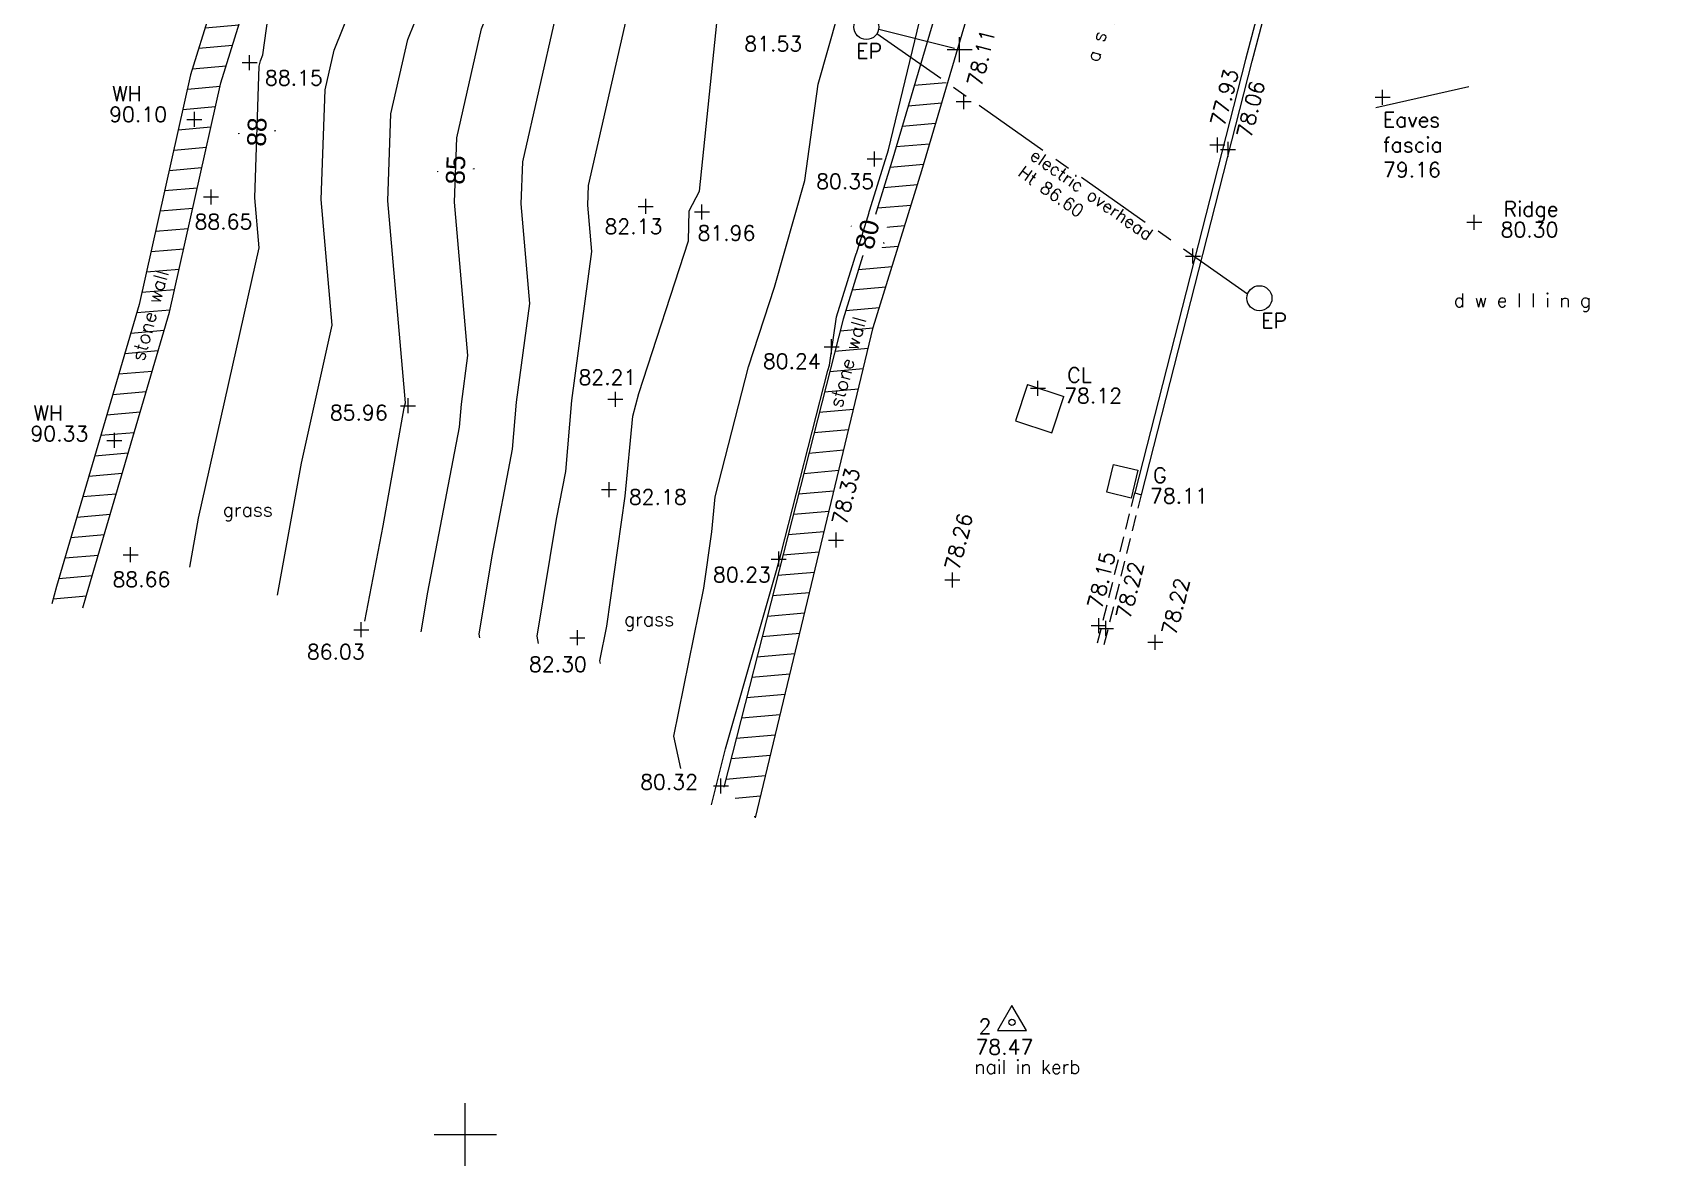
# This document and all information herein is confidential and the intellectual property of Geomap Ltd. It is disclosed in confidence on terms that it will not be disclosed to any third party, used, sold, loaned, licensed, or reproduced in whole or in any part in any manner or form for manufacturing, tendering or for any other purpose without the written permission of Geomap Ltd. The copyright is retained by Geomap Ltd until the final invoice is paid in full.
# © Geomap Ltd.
# Model space of a CAD drawing. Header units: metres. Extents: x 384624 to 384794, y 199250 to 199326.
# Drawn here: x 384668.07 to 384693.93, y 199249.5 to 199267.63 of the extents above; entities that cross this region are included whole.
import ezdxf

# ---------------------------------------------------------------- set-up
doc = ezdxf.new("R2010")
doc.units = ezdxf.units.M
doc.header["$PDMODE"] = 2
doc.header["$PDSIZE"] = 0.12
doc.linetypes.add('CENTER', pattern=[2, 1.25, -0.25, 0.25, -0.25])
doc.linetypes.add('DASHED2', pattern=[0.375, 0.25, -0.125])
for name, color, linetype in [('C-LABELS', 7, 'Continuous'), ('C-SURVEY-Points_Cover_Level_Label', 7, 'Continuous'), ('C-SURVEY-Points_Cover_Level_Marker', 7, 'Continuous'), ('C-SURVEY-Points_Eaves_Label', 7, 'Continuous'), ('C-SURVEY-Points_Eaves_Marker', 7, 'Continuous'), ('C-SURVEY-Points_Electric Pole', 1, 'Continuous'), ('C-SURVEY-Points_Electric Pole_Label', 7, 'Continuous'), ('C-SURVEY-Points_Gully', 6, 'Continuous'), ('C-SURVEY-Points_Gully_Label', 7, 'Continuous'), ('C-SURVEY-Points_Head_Height_Marker', 7, 'Continuous'), ('C-SURVEY-Points_Ridge_Label', 7, 'Continuous'), ('C-SURVEY-Points_Ridge_Marker', 7, 'Continuous'), ('C-SURVEY-Points_Spot Height', 7, 'Continuous'), ('C-SURVEY-Points_Spot Height_Label', 7, 'Continuous'), ('C-SURVEY-Points_Stay_Marker', 7, 'Continuous'), ('C-SURVEY-Points_Survey Station', 1, 'Continuous'), ('C-SURVEY-Points_Survey Station_Label', 1, 'Continuous'), ('C-SURVEY-Points_Wall_Height_Label', 7, 'Continuous'), ('C-SURVEY-Points_Wall_Height_Marker', 7, 'Continuous'), ('TEXT', 7, 'Continuous'), ('wall hatch', 9, 'Continuous')]:
    doc.layers.add(name, color=color, linetype=linetype)
for name, color, linetype, lineweight in [('C-SURFACES_Major Contour', 130, 'Continuous', 0), ('C-SURFACES_Minor Contour', 40, 'Continuous', 0), ('C-SURVEY-Figures_Buidlings', 4, 'Continuous', 18), ('C-SURVEY-Figures_Dropped Kerb', 7, 'DASHED2', 18), ('C-SURVEY-Figures_Inspection Cover', 1, 'Continuous', 18), ('C-SURVEY-Figures_Kerb', 7, 'Continuous', 18), ('C-SURVEY-Figures_Overhead Wires', 7, 'CENTER', 18), ('C-SURVEY-Figures_Walls', 4, 'Continuous', 18), ('GRID', 5, 'Continuous', 18)]:
    doc.layers.add(name, color=color, linetype=linetype, lineweight=lineweight)
doc.styles.add('Civil 3D Standard Text', font='arial.ttf', dxfattribs={"height": 2.5})
doc.styles.add('Geomap', font='romans.shx', dxfattribs={"height": 0.24})

# ---------------------------------------------------------------- blocks, each defined once
blk = doc.blocks.new('Geomap - Gully-flat-4-flat-1')
at = {"layer": 'C-SURVEY-Points_Gully'}
blk.add_lwpolyline([(-0.229, 0.2), (0.229, 0.2), (0.229, -0.2), (-0.229, -0.2)], close=True, dxfattribs=at)
blk = doc.blocks.new('Geomap - EP-flat-2-flat-1')
at = {"layer": 'C-SURVEY-Points_Electric Pole'}
blk.add_circle((0, 0), 0.2, dxfattribs=at)
blk = doc.blocks.new('Geomap - EP-flat-1-flat-1')
at = {"layer": 'C-SURVEY-Points_Electric Pole'}
blk.add_circle((0, 0), 0.2, dxfattribs=at)
blk = doc.blocks.new('*U66')
at = {"layer": 'C-LABELS', "color": 7, "linetype": 'Continuous', "lineweight": -3}
blk.add_line((384671.369, 199266.013, 88), (384671.967, 199266.065, 88), dxfattribs=at)
at = {"layer": 'C-LABELS', "color": 7, "linetype": 'Continuous', "lineweight": -3, "insert": (384671.668, 199266.039, 88), "char_height": 0.3, "width": 0.43507, "attachment_point": 5, "rotation": 88.0275, "style": 'Civil 3D Standard Text', "bg_fill": 3, "box_fill_scale": 1.416667, "bg_fill_color": 256, "bg_fill_true_color": 13158600, "bg_fill_transparency": 0}
blk.add_mtext('88', dxfattribs=at)
blk = doc.blocks.new('*U67')
at = {"layer": 'C-LABELS', "color": 7, "linetype": 'Continuous', "lineweight": -3}
blk.add_line((384674.548, 199265.405, 85), (384675.146, 199265.457, 85), dxfattribs=at)
at = {"layer": 'C-LABELS', "color": 7, "linetype": 'Continuous', "lineweight": -3, "insert": (384674.847, 199265.431, 85), "char_height": 0.3, "width": 0.43673, "attachment_point": 5, "rotation": 88.0275, "style": 'Civil 3D Standard Text', "bg_fill": 3, "box_fill_scale": 1.416667, "bg_fill_color": 256, "bg_fill_true_color": 13158600, "bg_fill_transparency": 0}
blk.add_mtext('85', dxfattribs=at)
blk = doc.blocks.new('*U68')
at = {"layer": 'C-LABELS', "color": 7, "linetype": 'Continuous', "lineweight": -3}
blk.add_line((384681.167, 199264.538, 80), (384681.7, 199264.262, 80), dxfattribs=at)
at = {"layer": 'C-LABELS', "color": 7, "linetype": 'Continuous', "lineweight": -3, "insert": (384681.433, 199264.4, 80), "char_height": 0.3, "width": 0.43342, "attachment_point": 5, "rotation": 76.1289, "style": 'Civil 3D Standard Text', "bg_fill": 3, "box_fill_scale": 1.416667, "bg_fill_color": 256, "bg_fill_true_color": 13158600, "bg_fill_transparency": 0}
blk.add_mtext('80', dxfattribs=at)
blk = doc.blocks.new('*U70')
at = {"layer": 'GRID'}
for p, q in [((0, -0.5), (0, 0.5)), ((-0.5, 0), (0.5, 0))]:
    blk.add_line(p, q, dxfattribs=at)
blk = doc.blocks.new('*U71')
at = {"layer": 'GRID', "color": 0, "linetype": 'ByBlock', "lineweight": -2, "transparency": 16777216}
blk.add_blockref('*U70', (50, 0), dxfattribs=at)
blk = doc.blocks.new('Geomap - Station Marker')
at = {"layer": 'C-SURVEY-Points_Survey Station'}
blk.add_lwpolyline([(0.075, -0.0433), (0, 0.0866), (-0.075, -0.0433)], close=True, dxfattribs=at)
blk.add_circle((0, 0), 0.0161, dxfattribs=at)

msp = doc.modelspace()

# ---------------------------------------------------------------- hatches: boundary and pattern name
at = {"layer": 'wall hatch'}
h = msp.add_hatch(dxfattribs=at)
h.set_pattern_fill('ANSI31', color=256, scale=0.1, angle=140)
h.paths.add_polyline_path([(384670.268, 199263.154), (384671.09, 199266.825), (384671.712, 199268.837), (384671.718, 199268.851), (384671.235, 199268.985), (384670.606, 199266.954), (384669.784, 199263.279), (384668.463, 199258.769), (384668.386, 199258.492), (384668.881, 199258.424), (384668.942, 199258.626)])
h.paths.add_polyline_path([(384669.897, 199262.29), (384670.361, 199263.972), (384670.043, 199264.06), (384669.579, 199262.378)], flags=24)
h = msp.add_hatch(dxfattribs=at)
h.set_pattern_fill('ANSI31', color=256, scale=0.1, angle=140)
h.paths.add_polyline_path([(384681.524, 199262.909), (384682.301, 199265.424), (384682.712, 199266.818), (384682.281, 199267.121), (384681.822, 199265.569), (384681.042, 199263.042), (384679.134, 199255.555), (384679.64, 199255.068)])
h.paths.add_polyline_path([(384681.662, 199264.028), (384681.81, 199264.626), (384681.21, 199264.774), (384681.062, 199264.176)], flags=24)
h.paths.add_polyline_path([(384681.059, 199261.543), (384681.523, 199263.225), (384681.205, 199263.312), (384680.741, 199261.631)], flags=24)

# ---------------------------------------------------------------- linework, layer by layer
at = {"layer": 'C-SURFACES_Minor Contour', "color": 40, "linetype": 'Continuous', "lineweight": -3}
for points, elevation in [([(384676.173, 199257.853), (384676.148, 199257.97), (384676.46, 199259.842), (384676.606, 199260.607), (384676.705, 199261.742), (384677.025, 199264.127), (384676.961, 199264.869), (384676.971, 199265.181), (384677.622, 199268.037), (384677.905, 199268.74), (384677.843, 199269.483), (384677.762, 199270.559), (384677.622, 199271.449), (384677.28, 199272.032), (384677.283, 199272.207), (384677.234, 199274.465), (384677.259, 199274.802), (384677.264, 199274.82)], 83), ([(384677.163, 199257.533), (384677.153, 199257.578), (384677.265, 199258.131), (384677.556, 199260.212), (384677.681, 199261.49), (384677.774, 199261.855), (384678.571, 199264.295), (384678.58, 199264.78), (384678.745, 199265.09), (384679.045, 199267.988), (384678.847, 199268.514), (384678.868, 199268.788)], 82)]:
    msp.add_lwpolyline(points, dxfattribs=dict(at, elevation=elevation))
at = {"layer": 'C-SURVEY-Figures_Buidlings', "color": 4, "linetype": 'Continuous', "lineweight": 18}
msp.add_polyline3d([(384691.055, 199266.764, 0), (384689.563, 199266.427, 0)], dxfattribs=at)
at = {"layer": 'C-SURVEY-Figures_Dropped Kerb', "color": 7, "linetype": 'DASHED2', "lineweight": 18}
for p, q in [((384685.115, 199257.865), (384685.71, 199260.264)), ((384685.222, 199257.838), (384685.816, 199260.236))]:
    msp.add_line(p, q, dxfattribs=at)
at = {"layer": 'C-SURVEY-Figures_Inspection Cover', "color": 1, "linetype": 'Continuous', "lineweight": 18}
msp.add_line((384683.991, 199262), (384683.8, 199261.418), dxfattribs=at)
at = {"layer": 'C-SURVEY-Figures_Inspection Cover'}
for p, q in [((384683.991, 199262), (384684.573, 199261.809)), ((384684.383, 199261.227), (384684.573, 199261.809)), ((384683.8, 199261.418), (384684.383, 199261.227))]:
    msp.add_line(p, q, dxfattribs=at)
at = {"layer": 'C-SURVEY-Figures_Kerb', "color": 7, "linetype": 'Continuous', "lineweight": 18}
msp.add_lwpolyline([(384693.828, 199285.034), (384691.938, 199280.575), (384690.704, 199277.61), (384689.97, 199275.715), (384689.37, 199273.984), (384688.573, 199271.337), (384687.48, 199267.199), (384685.71, 199260.264), (384685.816, 199260.236), (384687.586, 199267.172), (384688.678, 199271.307), (384689.475, 199273.95), (384690.073, 199275.677), (384690.806, 199277.569), (384692.04, 199280.532), (384693.929, 199284.991)], close=True, dxfattribs=at)
at = {"layer": 'C-SURVEY-Figures_Overhead Wires', "color": 7, "linetype": 'CENTER', "lineweight": 18}
for p, q in [((384687.513, 199263.443), (384681.585, 199267.611)), ((384681.613, 199267.685), (384682.908, 199267.357))]:
    msp.add_line(p, q, dxfattribs=at)
at = {"layer": 'C-SURVEY-Figures_Walls', "color": 4, "linetype": 'Continuous', "lineweight": 18}
for points in [[(384679.64, 199255.068), (384681.524, 199262.909), (384682.301, 199265.424), (384683.704, 199270.178), (384684.448, 199272.918), (384685.591, 199276.001), (384686.539, 199278.989), (384689.024, 199285.791), (384689.197, 199286.266), (384689.281, 199286.494), (384689.773, 199287.53), (384689.222, 199287.792), (384688.874, 199286.876), (384688.727, 199286.437), (384688.554, 199285.963), (384686.066, 199279.15), (384685.118, 199276.163), (384683.972, 199273.07), (384683.223, 199270.314), (384681.822, 199265.569), (384681.042, 199263.042), (384679.134, 199255.555)], [(384668.881, 199258.424), (384668.942, 199258.626), (384670.268, 199263.154), (384671.09, 199266.825), (384671.712, 199268.837), (384671.718, 199268.851), (384671.235, 199268.985), (384670.606, 199266.954), (384669.784, 199263.279), (384668.463, 199258.769), (384668.386, 199258.492)]]:
    msp.add_lwpolyline(points, dxfattribs=at)
at = {"layer": 'C-SURVEY-Points_Cover_Level_Marker', "lineweight": -3}
msp.add_point((384684.159, 199261.939), dxfattribs=at)
at = {"layer": 'C-SURVEY-Points_Eaves_Marker', "lineweight": -3}
msp.add_point((384689.674, 199266.596), dxfattribs=at)
at = {"layer": 'C-SURVEY-Points_Head_Height_Marker', "lineweight": -3}
msp.add_point((384686.64, 199264.054), dxfattribs=at)
at = {"layer": 'C-SURVEY-Points_Ridge_Marker', "lineweight": -3}
msp.add_point((384691.14, 199264.596), dxfattribs=at)
at = {"layer": 'C-SURVEY-Points_Spot Height', "linetype": 'Continuous', "lineweight": -3}
for p in [(384671.55, 199267.15), (384682.972, 199266.526), (384687.032, 199265.831), (384687.201, 199265.76), (384681.546, 199265.609), (384670.935, 199264.999), (384677.886, 199264.849), (384678.785, 199264.759), (384680.86, 199262.604), (384674.086, 199261.66), (384677.401, 199261.764), (384677.3, 199260.317), (384680.931, 199259.509), (384669.646, 199259.274), (384680.014, 199259.206), (384682.791, 199258.872), (384673.337, 199258.074), (384676.793, 199257.946), (384685.134, 199258.141), (384685.247, 199258.095), (384686.036, 199257.874), (384679.088, 199255.576)]:
    msp.add_point(p, dxfattribs=at)
at = {"layer": 'C-SURVEY-Points_Stay_Marker', "color": 0}
for p, q in [((384682.708, 199267.357), (384683.108, 199267.357)), ((384682.908, 199267.157), (384682.908, 199267.557))]:
    msp.add_line(p, q, dxfattribs=at)
at = {"layer": 'C-SURVEY-Points_Wall_Height_Marker', "lineweight": -2}
for p in [(384670.667, 199266.24), (384669.388, 199261.105)]:
    msp.add_point(p, dxfattribs=at)

# ---------------------------------------------------------------- block references
at = {"layer": 'C-LABELS', "color": 7, "linetype": 'Continuous', "lineweight": -3}
msp.add_blockref('*U67', (0, 0), dxfattribs=at)
at = {"layer": 'C-SURVEY-Figures_Inspection Cover'}
for name, p in [('Geomap - EP-flat-2-flat-1', (384681.416, 199267.718)), ('Geomap - EP-flat-1-flat-1', (384687.703, 199263.38))]:
    msp.add_blockref(name, p, dxfattribs=at)
at = {"layer": 'C-SURVEY-Points_Gully', "rotation": 76.28565895555792}
msp.add_blockref('Geomap - Gully-flat-4-flat-1', (384685.51, 199260.451), dxfattribs=at)
at = {"layer": 'C-SURVEY-Points_Survey Station', "linetype": 'Continuous', "lineweight": -3, "xscale": 3.079201435678021, "yscale": 3.079201435678021, "zscale": 3.079201435678021}
msp.add_blockref('Geomap - Station Marker', (384683.745, 199251.794), dxfattribs=at)

# ---------------------------------------------------------------- texts
at = {"layer": 'C-SURVEY-Points_Cover_Level_Label', "linetype": 'ByBlock', "char_height": 0.24, "style": 'Geomap'}
for s, insert, attachment_point in [('CL', (384684.629, 199262.269), 1), ('78.12', (384684.579, 199261.819), 4)]:
    msp.add_mtext(s, dxfattribs=dict(at, insert=insert, attachment_point=attachment_point))
at = {"layer": 'C-SURVEY-Points_Eaves_Label', "linetype": 'ByBlock', "insert": (384689.679, 199266.354), "char_height": 0.24, "attachment_point": 1, "style": 'Geomap'}
msp.add_mtext('Eaves\\Pfascia \\P79.16', dxfattribs=at)
at = {"layer": 'C-SURVEY-Points_Electric Pole_Label', "linetype": 'ByBlock', "char_height": 0.24, "attachment_point": 1, "style": 'Geomap'}
for insert in [(384681.254, 199267.454), (384687.732, 199263.138)]:
    msp.add_mtext('EP', dxfattribs=dict(at, insert=insert))
at = {"layer": 'C-SURVEY-Points_Gully_Label', "linetype": 'ByBlock', "char_height": 0.24, "style": 'Geomap'}
for s, insert, attachment_point in [('G', (384686.002, 199260.667), 1), ('78.11', (384685.952, 199260.217), 4)]:
    msp.add_mtext(s, dxfattribs=dict(at, insert=insert, attachment_point=attachment_point))
at = {"layer": 'C-SURVEY-Points_Ridge_Label', "linetype": 'ByBlock', "char_height": 0.24, "style": 'Geomap'}
for s, insert, attachment_point in [('Ridge', (384691.61, 199264.926), 1), ('80.30', (384691.56, 199264.476), 4)]:
    msp.add_mtext(s, dxfattribs=dict(at, insert=insert, attachment_point=attachment_point))
at = {"layer": 'C-SURVEY-Points_Spot Height_Label', "linetype": 'ByBlock', "char_height": 0.24, "attachment_point": 1, "style": 'Geomap'}
for s, insert, rotation in [('{\\C256;78.11}', (384683.021, 199266.806), 75.6858), ('{\\C256;77.93}', (384686.912, 199266.169), 75.6858), ('{\\C256;78.06}', (384687.334, 199265.982), 75.6858), ('{\\C256;78.33}', (384680.861, 199259.787), 76.0682), ('{\\C256;78.26}', (384682.664, 199259.062), 76.0682), ('{\\C256;78.15}', (384684.947, 199258.447), 76.0682), ('{\\C256;78.22}', (384685.402, 199258.286), 76.0682), ('{\\C256;78.22}', (384686.134, 199258.026), 76.0682)]:
    msp.add_mtext(s, dxfattribs=dict(at, insert=insert, rotation=rotation))
for s, insert in [('{\\C256;81.53}', (384679.463, 199267.57)), ('{\\C256;88.15}', (384671.795, 199267.025)), ('{\\C256;80.35}', (384680.612, 199265.369)), ('{\\C256;88.65}', (384670.669, 199264.725)), ('{\\C256;82.13}', (384677.227, 199264.647)), ('{\\C256;81.96}', (384678.715, 199264.542)), ('{\\C256;80.24}', (384679.76, 199262.492)), ('{\\C256;82.21}', (384676.81, 199262.235)), ('{\\C256;85.96}', (384672.833, 199261.668)), ('{\\C256;82.18}', (384677.616, 199260.318)), ('{\\C256;80.23}', (384678.963, 199259.078)), ('{\\C256;88.66}', (384669.356, 199259.001)), ('{\\C256;86.03}', (384672.466, 199257.842)), ('{\\C256;82.30}', (384676.018, 199257.643)), ('{\\C256;80.32}', (384677.797, 199255.758))]:
    msp.add_mtext(s, dxfattribs=dict(at, insert=insert))
at = {"layer": 'C-SURVEY-Points_Survey Station_Label', "linetype": 'ByBlock', "char_height": 0.24, "style": 'Geomap'}
for s, insert, attachment_point in [('2', (384683.211, 199251.849), 1), ('78.47', (384683.161, 199251.399), 4)]:
    msp.add_mtext(s, dxfattribs=dict(at, insert=insert, attachment_point=attachment_point))
at = {"layer": 'C-SURVEY-Points_Wall_Height_Label', "linetype": 'ByBlock', "char_height": 0.24, "style": 'Geomap'}
for s, insert, attachment_point in [('WH', (384669.354, 199266.771), 1), ('90.10', (384669.304, 199266.321), 4), ('WH', (384668.094, 199261.662), 1), ('90.33', (384668.044, 199261.212), 4)]:
    msp.add_mtext(s, dxfattribs=dict(at, insert=insert, attachment_point=attachment_point))
at = {"layer": 'TEXT', "attachment_point": 1, "style": 'Geomap'}
for s, insert, char_height, rotation in [('a s p h a l t \\P\\P\\P\\P\\P\\P ', (384684.919, 199267.2), 0.22, 74.5814), ('electric overhead \\PHt 86.60\\P\\P\\P\\P\\P\\P ', (384684.129, 199265.786), 0.2, 324.8908), ('stone wall \\P\\P\\P\\P\\P ', (384669.647, 199262.416), 0.22, 74.5814), ('stone wall \\P\\P\\P\\P\\P ', (384680.809, 199261.669), 0.22, 74.5814)]:
    msp.add_mtext_dynamic_manual_height_columns(s, width=19.42217, gutter_width=10, heights=[0], dxfattribs=dict(at, insert=insert, char_height=char_height, rotation=rotation))
at = {"layer": 'TEXT', "char_height": 0.22, "attachment_point": 1, "style": 'Geomap'}
for s, insert in [('d w e l l i n g \\P \\P\\P\\P\\P\\P\\P ', (384690.811, 199263.456)), ('grass \\P \\P  \\P\\P\\P\\P\\P\\P ', (384671.12, 199260.106)), ('grass \\P \\P  \\P\\P\\P\\P\\P\\P ', (384677.539, 199258.353)), ('nail in kerb\\P \\P \\P  \\P\\P\\P\\P\\P\\P ', (384683.142, 199251.19))]:
    msp.add_mtext_dynamic_manual_height_columns(s, width=19.42217, gutter_width=10, heights=[0], dxfattribs=dict(at, insert=insert))

# ---------------------------------------------------------------- next in the draw order: linework, layer by layer
at = {"layer": 'C-SURFACES_Major Contour', "color": 130, "linetype": 'Continuous', "lineweight": -3, "elevation": 85}
msp.add_lwpolyline([(384674.294, 199258.039), (384674.4, 199258.676), (384674.905, 199261.317), (384674.937, 199261.686), (384675.041, 199262.461), (384674.829, 199264.915), (384674.865, 199265.946), (384675.262, 199267.692), (384676.084, 199269.735), (384676.118, 199269.979), (384676.09, 199270.333), (384676.034, 199270.543), (384675.046, 199272.226), (384675.059, 199272.98), (384675.033, 199274.135), (384675.135, 199275.501), (384675.204, 199275.715), (384675.248, 199277.006), (384675.023, 199277.934), (384674.712, 199280.186), (384674.703, 199280.309)], dxfattribs=at)
at = {"layer": 'C-SURFACES_Minor Contour', "color": 40, "linetype": 'Continuous', "lineweight": -3}
for points, elevation in [([(384673.393, 199258.213), (384673.684, 199259.736), (384674.025, 199261.627), (384674.043, 199261.706), (384673.763, 199264.938), (384673.811, 199266.329), (384674.083, 199267.52), (384674.643, 199268.913), (384674.747, 199269.654), (384674.663, 199270.729), (384674.491, 199271.365), (384673.929, 199272.322), (384673.947, 199273.367), (384673.933, 199273.971), (384674.073, 199275.851), (384674.087, 199275.892), (384674.086, 199276.138), (384673.919, 199277.019), (384673.83, 199277.232), (384673.629, 199278.337), (384673.442, 199278.782)], 86), ([(384675.233, 199257.946), (384675.221, 199258.004), (384675.43, 199259.259), (384675.756, 199260.962), (384675.821, 199261.714), (384676.033, 199263.294), (384675.895, 199264.892), (384675.918, 199265.564), (384676.442, 199267.864), (384677.167, 199269.668), (384677.147, 199269.918), (384677.119, 199270.28), (384677.072, 199270.58), (384676.163, 199272.129), (384676.171, 199272.594), (384676.133, 199274.3), (384676.197, 199275.152), (384676.321, 199275.538), (384676.315, 199276.191)], 84)]:
    msp.add_lwpolyline(points, dxfattribs=dict(at, elevation=elevation))

# ---------------------------------------------------------------- next in the draw order: block references
at = {"layer": 'C-LABELS', "color": 7, "linetype": 'Continuous', "lineweight": -3}
for name in ['*U66', '*U68']:
    msp.add_blockref(name, (0, 0), dxfattribs=at)

# ---------------------------------------------------------------- next in the draw order: linework, layer by layer
at = {"layer": 'C-SURFACES_Major Contour', "color": 130, "linetype": 'Continuous', "lineweight": -3, "elevation": 80}
msp.add_lwpolyline([(384678.94, 199255.275), (384679.163, 199256.169), (384679.163, 199256.169), (384679.979, 199259.022), (384680.049, 199259.28), (384680.799, 199262.225), (384680.826, 199262.307), (384680.94, 199263.082), (384680.94, 199263.082), (384681.767, 199265.751), (384682.266, 199267.808), (384682.441, 199268.201), (384682.639, 199268.82), (384682.997, 199270.371), (384682.999, 199270.381), (384683.003, 199270.418), (384683.003, 199270.45), (384683.017, 199270.566)], dxfattribs=at)
at = {"layer": 'C-SURFACES_Minor Contour', "color": 40, "linetype": 'Continuous', "lineweight": -3}
for points, elevation in [([(384671.997, 199258.626), (384672.379, 199260.742), (384672.872, 199262.947), (384672.697, 199264.961), (384672.758, 199266.711), (384672.903, 199267.348), (384673.202, 199268.092), (384673.375, 199269.328), (384673.236, 199271.124), (384672.948, 199272.187), (384672.812, 199272.419), (384672.835, 199273.754), (384672.833, 199273.806), (384672.85, 199274.026), (384672.824, 199274.087), (384672.807, 199274.182), (384672.769, 199274.272), (384672.259, 199276.436), (384672.132, 199276.503)], 87), ([(384670.592, 199259.076), (384670.733, 199259.858), (384671.701, 199264.188), (384671.632, 199264.984), (384671.704, 199267.094), (384671.723, 199267.175), (384671.761, 199267.271), (384672.004, 199269.003), (384671.826, 199271.294), (384671.81, 199271.499), (384671.743, 199271.727), (384671.577, 199272.43), (384671.54, 199272.45)], 88), ([(384678.448, 199255.854), (384678.448, 199255.854), (384678.335, 199256.371), (384678.817, 199258.738), (384678.944, 199259.644), (384678.998, 199260.2), (384679.53, 199262.281), (384679.945, 199263.554), (384680.429, 199265.265), (384680.646, 199266.805), (384680.964, 199267.93), (384680.837, 199268.265), (384680.459, 199268.65)], 81)]:
    msp.add_lwpolyline(points, dxfattribs=dict(at, elevation=elevation))

# ---------------------------------------------------------------- next in the draw order: block references
at = {"layer": 'GRID'}
msp.add_blockref('*U71', (384625, 199250), dxfattribs=at)

doc.saveas('drawing.dxf')
